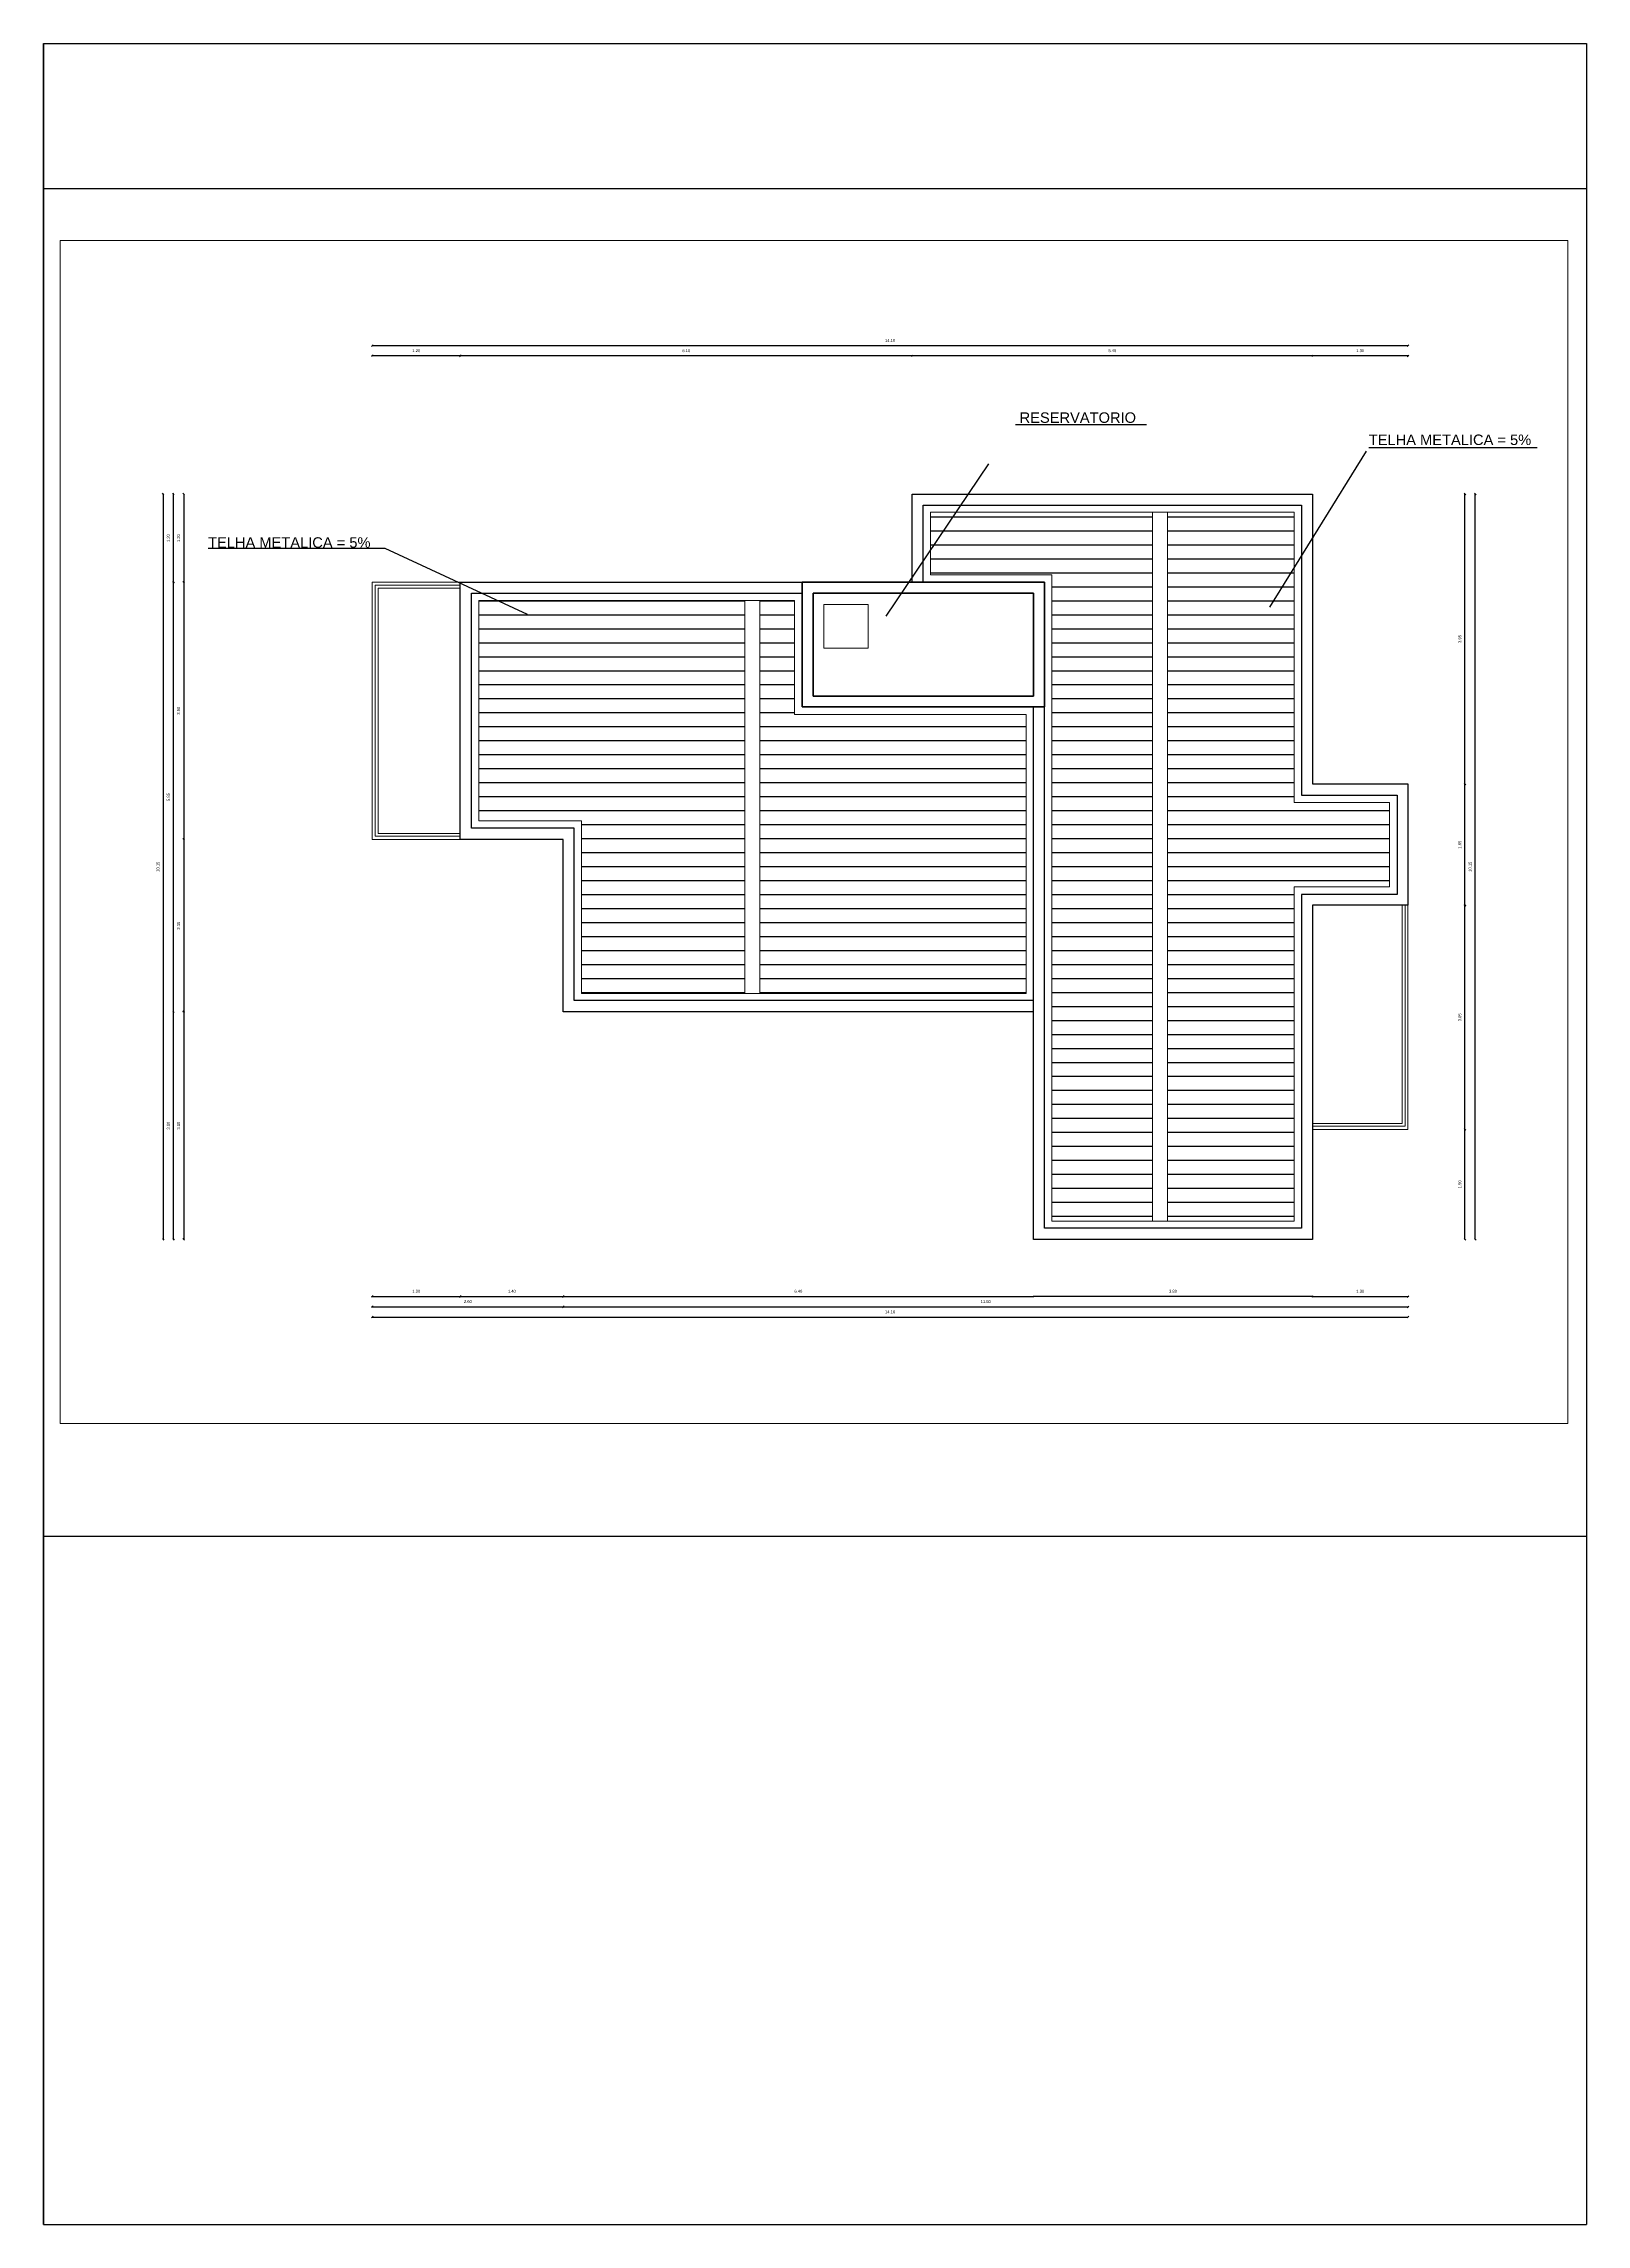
# Paper-space layout 'Layout1' of a CAD drawing. Header units: metres, sheet in millimetres. Extents: x 219 to 429, y -45 to 252.
# The model-space entities are those that its viewports show. They can reach past a viewport. Long polylines and large blocks are cut down to what shows.
import ezdxf

# ---------------------------------------------------------------- set-up
doc = ezdxf.new("R2010")
doc.units = ezdxf.units.M
doc.linetypes.add('DASHED2', pattern=[0.375, 0.25, -0.125])
doc.layers.get('0').update_dxf_attribs({"linetype": 'DASHED2'})
for name, color, linetype in [('01', 7, 'Continuous'), ('05-esquadria vista', 5, 'Continuous'), ('17-viewport', 30, 'Continuous'), ('18-Textos', 7, 'Continuous'), ('ARQ - Cotas', 9, 'Continuous'), ('ARQ - Prancha', 7, 'Continuous'), ('COTA', 5, 'Continuous')]:
    doc.layers.add(name, color=color, linetype=linetype)
doc.styles.add('ISA', font='stylu.ttf')
doc.styles.get("Standard").update_dxf_attribs({"font": 'arial.ttf'})
doc.dimstyles.new('ANAPAULA25', dxfattribs={"dimscale": 0, "dimtxt": 0.04, "dimasz": 0.02, "dimexe": 0.1, "dimexo": 0.4, "dimgap": 0.05, "dimtad": 1, "dimzin": 4, "dimdsep": 46, "dimtxsty": 'ISA', "dimblk": 'OBLIQUE', "dimcen": 0.03, "dimse1": 1, "dimse2": 1, "dimclrd": 256, "dimclrt": 256, "dimadec": 0, "dimazin": 0, "dimtfac": 1, "dimtmove": 2, "dimatfit": 3, "dimldrblk": 'OPEN30', "dimfxl": 0.1, "dimtolj": 1, "dimtzin": 0, "dimlwd": -1, "dimarcsym": 0})

# ---------------------------------------------------------------- blocks, each defined once
blk = doc.blocks.new('_Oblique')
at = {"color": 0, "linetype": 'ByBlock', "lineweight": -2}
blk.add_line((-0.5, -0.5), (0.5, 0.5), dxfattribs=at)
blk = doc.blocks.new('*D221')
at = {"layer": 'COTA', "ltscale": 1000, "transparency": 16777216}
blk.add_line((129.136, 5.193), (130.334, 5.193), dxfattribs=at)
at = {"layer": 'Defpoints', "color": 0, "ltscale": 1000, "transparency": 16777216}
for p in [(129.136, 11.419), (130.334, 11.419), (130.334, 5.193)]:
    blk.add_point(p, dxfattribs=at)
at = {"layer": 'COTA', "ltscale": 1000, "transparency": 16777216, "xscale": 0.02, "yscale": 0.02, "zscale": 0.02, "rotation": 180}
blk.add_blockref('_Oblique', (129.136, 5.193), dxfattribs=at)
at = {"layer": 'COTA', "ltscale": 1000, "transparency": 16777216, "xscale": 0.02, "yscale": 0.02, "zscale": 0.02}
blk.add_blockref('_Oblique', (130.334, 5.193), dxfattribs=at)
at = {"layer": 'COTA', "ltscale": 1000, "transparency": 16777216, "insert": (129.735, 5.264), "char_height": 0.04, "attachment_point": 5, "style": 'ISA'}
blk.add_mtext('\\A1;1.20', dxfattribs=at)
blk = doc.blocks.new('_Open30')
at = {"layer": 'ARQ - Cotas', "color": 0, "lineweight": -2}
for p, q in [((-1, 0.3), (0, 0)), ((0, 0), (-1, -0.3)), ((0, 0), (-1, 0))]:
    blk.add_line(p, q, dxfattribs=at)
blk = doc.blocks.new('*D222')
at = {"layer": 'COTA', "ltscale": 1000, "transparency": 16777216}
blk.add_line((130.334, 5.193), (131.736, 5.193), dxfattribs=at)
at = {"layer": 'Defpoints', "color": 0, "ltscale": 1000, "transparency": 16777216}
for p in [(130.334, 11.419), (131.736, 11.419), (131.736, 5.193)]:
    blk.add_point(p, dxfattribs=at)
at = {"layer": 'COTA', "ltscale": 1000, "transparency": 16777216, "xscale": 0.02, "yscale": 0.02, "zscale": 0.02, "rotation": 180}
blk.add_blockref('_Oblique', (130.334, 5.193), dxfattribs=at)
at = {"layer": 'COTA', "ltscale": 1000, "transparency": 16777216, "xscale": 0.02, "yscale": 0.02, "zscale": 0.02}
blk.add_blockref('_Oblique', (131.736, 5.193), dxfattribs=at)
at = {"layer": 'COTA', "ltscale": 1000, "transparency": 16777216, "insert": (131.035, 5.264), "char_height": 0.04, "attachment_point": 5, "style": 'ISA'}
blk.add_mtext('\\A1;1.40', dxfattribs=at)
blk = doc.blocks.new('*D223')
at = {"layer": 'COTA', "ltscale": 1000, "transparency": 16777216}
blk.add_line((131.736, 5.193), (138.137, 5.193), dxfattribs=at)
at = {"layer": 'Defpoints', "color": 0, "ltscale": 1000, "transparency": 16777216}
for p in [(131.736, 9.069), (138.137, 9.069), (138.137, 5.193)]:
    blk.add_point(p, dxfattribs=at)
at = {"layer": 'COTA', "ltscale": 1000, "transparency": 16777216, "xscale": 0.02, "yscale": 0.02, "zscale": 0.02, "rotation": 180}
blk.add_blockref('_Oblique', (131.736, 5.193), dxfattribs=at)
at = {"layer": 'COTA', "ltscale": 1000, "transparency": 16777216, "xscale": 0.02, "yscale": 0.02, "zscale": 0.02}
blk.add_blockref('_Oblique', (138.137, 5.193), dxfattribs=at)
at = {"layer": 'COTA', "ltscale": 1000, "transparency": 16777216, "insert": (134.936, 5.264), "char_height": 0.04, "attachment_point": 5, "style": 'ISA'}
blk.add_mtext('\\A1;6.40', dxfattribs=at)
blk = doc.blocks.new('*D224')
at = {"layer": 'COTA', "ltscale": 1000, "transparency": 16777216}
blk.add_line((141.934, 5.193), (138.137, 5.193), dxfattribs=at)
at = {"layer": 'Defpoints', "color": 0, "ltscale": 1000, "transparency": 16777216}
for p in [(138.137, 5.971), (141.934, 5.971), (138.137, 5.193)]:
    blk.add_point(p, dxfattribs=at)
at = {"layer": 'COTA', "ltscale": 1000, "transparency": 16777216, "xscale": 0.02, "yscale": 0.02, "zscale": 0.02, "rotation": 180}
blk.add_blockref('_Oblique', (138.137, 5.193), dxfattribs=at)
at = {"layer": 'COTA', "ltscale": 1000, "transparency": 16777216, "xscale": 0.02, "yscale": 0.02, "zscale": 0.02}
blk.add_blockref('_Oblique', (141.934, 5.193), dxfattribs=at)
at = {"layer": 'COTA', "ltscale": 1000, "transparency": 16777216, "insert": (140.035, 5.264), "char_height": 0.04, "attachment_point": 5, "style": 'ISA'}
blk.add_mtext('\\A1;3.80', dxfattribs=at)
blk = doc.blocks.new('*D225')
at = {"layer": 'COTA', "ltscale": 1000, "transparency": 16777216}
blk.add_line((141.934, 5.193), (143.234, 5.193), dxfattribs=at)
at = {"layer": 'Defpoints', "color": 0, "ltscale": 1000, "transparency": 16777216}
for p in [(141.934, 7.469), (143.234, 7.469), (143.234, 5.193)]:
    blk.add_point(p, dxfattribs=at)
at = {"layer": 'COTA', "ltscale": 1000, "transparency": 16777216, "xscale": 0.02, "yscale": 0.02, "zscale": 0.02, "rotation": 180}
blk.add_blockref('_Oblique', (141.934, 5.193), dxfattribs=at)
at = {"layer": 'COTA', "ltscale": 1000, "transparency": 16777216, "xscale": 0.02, "yscale": 0.02, "zscale": 0.02}
blk.add_blockref('_Oblique', (143.234, 5.193), dxfattribs=at)
at = {"layer": 'COTA', "ltscale": 1000, "transparency": 16777216, "insert": (142.584, 5.264), "char_height": 0.04, "attachment_point": 5, "style": 'ISA'}
blk.add_mtext('\\A1;1.30', dxfattribs=at)
blk = doc.blocks.new('*D226')
at = {"layer": 'COTA', "ltscale": 1000, "transparency": 16777216}
blk.add_line((129.136, 5.053), (131.736, 5.053), dxfattribs=at)
at = {"layer": 'Defpoints', "color": 0, "ltscale": 1000, "transparency": 16777216}
for p in [(129.136, 11.419), (131.736, 11.419), (131.736, 5.053)]:
    blk.add_point(p, dxfattribs=at)
at = {"layer": 'COTA', "ltscale": 1000, "transparency": 16777216, "xscale": 0.02, "yscale": 0.02, "zscale": 0.02, "rotation": 180}
blk.add_blockref('_Oblique', (129.136, 5.053), dxfattribs=at)
at = {"layer": 'COTA', "ltscale": 1000, "transparency": 16777216, "xscale": 0.02, "yscale": 0.02, "zscale": 0.02}
blk.add_blockref('_Oblique', (131.736, 5.053), dxfattribs=at)
at = {"layer": 'COTA', "ltscale": 1000, "transparency": 16777216, "insert": (130.436, 5.124), "char_height": 0.04, "attachment_point": 5, "style": 'ISA'}
blk.add_mtext('\\A1;2.60', dxfattribs=at)
blk = doc.blocks.new('*D227')
at = {"layer": 'COTA', "ltscale": 1000, "transparency": 16777216}
blk.add_line((131.736, 5.053), (143.234, 5.053), dxfattribs=at)
at = {"layer": 'Defpoints', "color": 0, "ltscale": 1000, "transparency": 16777216}
for p in [(131.736, 9.069), (143.234, 9.069), (143.234, 5.053)]:
    blk.add_point(p, dxfattribs=at)
at = {"layer": 'COTA', "ltscale": 1000, "transparency": 16777216, "xscale": 0.02, "yscale": 0.02, "zscale": 0.02, "rotation": 180}
blk.add_blockref('_Oblique', (131.736, 5.053), dxfattribs=at)
at = {"layer": 'COTA', "ltscale": 1000, "transparency": 16777216, "xscale": 0.02, "yscale": 0.02, "zscale": 0.02}
blk.add_blockref('_Oblique', (143.234, 5.053), dxfattribs=at)
at = {"layer": 'COTA', "ltscale": 1000, "transparency": 16777216, "insert": (137.485, 5.124), "char_height": 0.04, "attachment_point": 5, "style": 'ISA'}
blk.add_mtext('\\A1;11.50', dxfattribs=at)
blk = doc.blocks.new('*D228')
at = {"layer": 'COTA', "ltscale": 1000, "transparency": 16777216}
blk.add_line((129.136, 4.913), (143.234, 4.913), dxfattribs=at)
at = {"layer": 'Defpoints', "color": 0, "ltscale": 1000, "transparency": 16777216}
for p in [(129.136, 11.419), (143.234, 11.419), (143.234, 4.913)]:
    blk.add_point(p, dxfattribs=at)
at = {"layer": 'COTA', "ltscale": 1000, "transparency": 16777216, "xscale": 0.02, "yscale": 0.02, "zscale": 0.02, "rotation": 180}
blk.add_blockref('_Oblique', (129.136, 4.913), dxfattribs=at)
at = {"layer": 'COTA', "ltscale": 1000, "transparency": 16777216, "xscale": 0.02, "yscale": 0.02, "zscale": 0.02}
blk.add_blockref('_Oblique', (143.234, 4.913), dxfattribs=at)
at = {"layer": 'COTA', "ltscale": 1000, "transparency": 16777216, "insert": (136.185, 4.984), "char_height": 0.04, "attachment_point": 5, "style": 'ISA'}
blk.add_mtext('\\A1;14.10', dxfattribs=at)
blk = doc.blocks.new('*D229')
at = {"layer": 'COTA', "ltscale": 1000, "transparency": 16777216}
blk.add_line((144.01, 5.971), (144.01, 7.469), dxfattribs=at)
at = {"layer": 'Defpoints', "color": 0, "ltscale": 1000, "transparency": 16777216}
for p in [(141.934, 7.469), (144.01, 7.469), (141.934, 5.971)]:
    blk.add_point(p, dxfattribs=at)
at = {"layer": 'COTA', "ltscale": 1000, "transparency": 16777216, "xscale": 0.02, "yscale": 0.02, "zscale": 0.02}
for p, rotation in [((144.01, 7.469), 90), ((144.01, 5.971), 270)]:
    blk.add_blockref('_Oblique', p, dxfattribs=dict(at, rotation=rotation))
at = {"layer": 'COTA', "ltscale": 1000, "transparency": 16777216, "insert": (143.939, 6.72), "char_height": 0.04, "attachment_point": 5, "rotation": 90, "style": 'ISA'}
blk.add_mtext('\\A1;1.50', dxfattribs=at)
blk = doc.blocks.new('*D230')
at = {"layer": 'COTA', "ltscale": 1000, "transparency": 16777216}
blk.add_line((144.01, 7.469), (144.01, 10.522), dxfattribs=at)
at = {"layer": 'Defpoints', "color": 0, "ltscale": 1000, "transparency": 16777216}
for p in [(143.234, 10.522), (144.01, 10.522), (143.234, 7.469)]:
    blk.add_point(p, dxfattribs=at)
at = {"layer": 'COTA', "ltscale": 1000, "transparency": 16777216, "xscale": 0.02, "yscale": 0.02, "zscale": 0.02}
for p, rotation in [((144.01, 10.522), 90), ((144.01, 7.469), 270)]:
    blk.add_blockref('_Oblique', p, dxfattribs=dict(at, rotation=rotation))
at = {"layer": 'COTA', "ltscale": 1000, "transparency": 16777216, "insert": (143.939, 8.995), "char_height": 0.04, "attachment_point": 5, "rotation": 90, "style": 'ISA'}
blk.add_mtext('\\A1;3.05', dxfattribs=at)
blk = doc.blocks.new('*D231')
at = {"layer": 'COTA', "ltscale": 1000, "transparency": 16777216}
blk.add_line((144.01, 10.522), (144.01, 12.173), dxfattribs=at)
at = {"layer": 'Defpoints', "color": 0, "ltscale": 1000, "transparency": 16777216}
for p in [(143.234, 12.173), (144.01, 12.173), (143.234, 10.522)]:
    blk.add_point(p, dxfattribs=at)
at = {"layer": 'COTA', "ltscale": 1000, "transparency": 16777216, "xscale": 0.02, "yscale": 0.02, "zscale": 0.02}
for p, rotation in [((144.01, 12.173), 90), ((144.01, 10.522), 270)]:
    blk.add_blockref('_Oblique', p, dxfattribs=dict(at, rotation=rotation))
at = {"layer": 'COTA', "ltscale": 1000, "transparency": 16777216, "insert": (143.939, 11.347), "char_height": 0.04, "attachment_point": 5, "rotation": 90, "style": 'ISA'}
blk.add_mtext('\\A1;1.65', dxfattribs=at)
blk = doc.blocks.new('*D232')
at = {"layer": 'COTA', "ltscale": 1000, "transparency": 16777216}
blk.add_line((144.01, 12.173), (144.01, 16.122), dxfattribs=at)
at = {"layer": 'Defpoints', "color": 0, "ltscale": 1000, "transparency": 16777216}
for p in [(141.934, 16.122), (144.01, 16.122), (141.934, 12.173)]:
    blk.add_point(p, dxfattribs=at)
at = {"layer": 'COTA', "ltscale": 1000, "transparency": 16777216, "xscale": 0.02, "yscale": 0.02, "zscale": 0.02}
for p, rotation in [((144.01, 16.122), 90), ((144.01, 12.173), 270)]:
    blk.add_blockref('_Oblique', p, dxfattribs=dict(at, rotation=rotation))
at = {"layer": 'COTA', "ltscale": 1000, "transparency": 16777216, "insert": (143.939, 14.147), "char_height": 0.04, "attachment_point": 5, "rotation": 90, "style": 'ISA'}
blk.add_mtext('\\A1;3.95', dxfattribs=at)
blk = doc.blocks.new('*D233')
at = {"layer": 'COTA', "ltscale": 1000, "transparency": 16777216}
blk.add_line((144.15, 5.971), (144.15, 16.122), dxfattribs=at)
at = {"layer": 'Defpoints', "color": 0, "ltscale": 1000, "transparency": 16777216}
for p in [(141.934, 16.122), (144.15, 16.122), (141.934, 5.971)]:
    blk.add_point(p, dxfattribs=at)
at = {"layer": 'COTA', "ltscale": 1000, "transparency": 16777216, "xscale": 0.02, "yscale": 0.02, "zscale": 0.02}
for p, rotation in [((144.15, 16.122), 90), ((144.15, 5.971), 270)]:
    blk.add_blockref('_Oblique', p, dxfattribs=dict(at, rotation=rotation))
at = {"layer": 'COTA', "ltscale": 1000, "transparency": 16777216, "insert": (144.079, 11.046), "char_height": 0.04, "attachment_point": 5, "rotation": 90, "style": 'ISA'}
blk.add_mtext('\\A1;10.15', dxfattribs=at)
blk = doc.blocks.new('*D234')
at = {"layer": 'COTA', "ltscale": 1000, "transparency": 16777216}
blk.add_line((143.234, 18.003), (141.934, 18.003), dxfattribs=at)
at = {"layer": 'Defpoints', "color": 0, "ltscale": 1000, "transparency": 16777216}
for p in [(141.934, 18.003), (141.934, 12.173), (143.234, 12.173)]:
    blk.add_point(p, dxfattribs=at)
at = {"layer": 'COTA', "ltscale": 1000, "transparency": 16777216, "xscale": 0.02, "yscale": 0.02, "zscale": 0.02, "rotation": 180}
blk.add_blockref('_Oblique', (141.934, 18.003), dxfattribs=at)
at = {"layer": 'COTA', "ltscale": 1000, "transparency": 16777216, "xscale": 0.02, "yscale": 0.02, "zscale": 0.02}
blk.add_blockref('_Oblique', (143.234, 18.003), dxfattribs=at)
at = {"layer": 'COTA', "ltscale": 1000, "transparency": 16777216, "insert": (142.584, 18.074), "char_height": 0.04, "attachment_point": 5, "style": 'ISA'}
blk.add_mtext('\\A1;1.30', dxfattribs=at)
blk = doc.blocks.new('*D235')
at = {"layer": 'COTA', "ltscale": 1000, "transparency": 16777216}
blk.add_line((141.934, 18.003), (136.486, 18.003), dxfattribs=at)
at = {"layer": 'Defpoints', "color": 0, "ltscale": 1000, "transparency": 16777216}
for p in [(136.486, 18.003), (136.486, 16.122), (141.934, 16.122)]:
    blk.add_point(p, dxfattribs=at)
at = {"layer": 'COTA', "ltscale": 1000, "transparency": 16777216, "xscale": 0.02, "yscale": 0.02, "zscale": 0.02, "rotation": 180}
blk.add_blockref('_Oblique', (136.486, 18.003), dxfattribs=at)
at = {"layer": 'COTA', "ltscale": 1000, "transparency": 16777216, "xscale": 0.02, "yscale": 0.02, "zscale": 0.02}
blk.add_blockref('_Oblique', (141.934, 18.003), dxfattribs=at)
at = {"layer": 'COTA', "ltscale": 1000, "transparency": 16777216, "insert": (139.21, 18.074), "char_height": 0.04, "attachment_point": 5, "style": 'ISA'}
blk.add_mtext('\\A1;5.45', dxfattribs=at)
blk = doc.blocks.new('*D236')
at = {"layer": 'COTA', "ltscale": 1000, "transparency": 16777216}
blk.add_line((136.486, 18.003), (130.334, 18.003), dxfattribs=at)
at = {"layer": 'Defpoints', "color": 0, "ltscale": 1000, "transparency": 16777216}
for p in [(130.334, 18.003), (130.334, 14.92), (136.486, 14.92)]:
    blk.add_point(p, dxfattribs=at)
at = {"layer": 'COTA', "ltscale": 1000, "transparency": 16777216, "xscale": 0.02, "yscale": 0.02, "zscale": 0.02, "rotation": 180}
blk.add_blockref('_Oblique', (130.334, 18.003), dxfattribs=at)
at = {"layer": 'COTA', "ltscale": 1000, "transparency": 16777216, "xscale": 0.02, "yscale": 0.02, "zscale": 0.02}
blk.add_blockref('_Oblique', (136.486, 18.003), dxfattribs=at)
at = {"layer": 'COTA', "ltscale": 1000, "transparency": 16777216, "insert": (133.41, 18.074), "char_height": 0.04, "attachment_point": 5, "style": 'ISA'}
blk.add_mtext('\\A1;6.15', dxfattribs=at)
blk = doc.blocks.new('*D237')
at = {"layer": 'COTA', "ltscale": 1000, "transparency": 16777216}
blk.add_line((130.334, 18.003), (129.136, 18.003), dxfattribs=at)
at = {"layer": 'Defpoints', "color": 0, "ltscale": 1000, "transparency": 16777216}
for p in [(129.136, 18.003), (129.136, 14.92), (130.334, 14.92)]:
    blk.add_point(p, dxfattribs=at)
at = {"layer": 'COTA', "ltscale": 1000, "transparency": 16777216, "xscale": 0.02, "yscale": 0.02, "zscale": 0.02, "rotation": 180}
blk.add_blockref('_Oblique', (129.136, 18.003), dxfattribs=at)
at = {"layer": 'COTA', "ltscale": 1000, "transparency": 16777216, "xscale": 0.02, "yscale": 0.02, "zscale": 0.02}
blk.add_blockref('_Oblique', (130.334, 18.003), dxfattribs=at)
at = {"layer": 'COTA', "ltscale": 1000, "transparency": 16777216, "insert": (129.735, 18.074), "char_height": 0.04, "attachment_point": 5, "style": 'ISA'}
blk.add_mtext('\\A1;1.20', dxfattribs=at)
blk = doc.blocks.new('*D238')
at = {"layer": 'COTA', "ltscale": 1000, "transparency": 16777216}
blk.add_line((129.136, 18.143), (143.234, 18.143), dxfattribs=at)
at = {"layer": 'Defpoints', "color": 0, "ltscale": 1000, "transparency": 16777216}
for p in [(143.234, 18.143), (129.136, 11.419), (143.234, 11.419)]:
    blk.add_point(p, dxfattribs=at)
at = {"layer": 'COTA', "ltscale": 1000, "transparency": 16777216, "xscale": 0.02, "yscale": 0.02, "zscale": 0.02, "rotation": 180}
blk.add_blockref('_Oblique', (129.136, 18.143), dxfattribs=at)
at = {"layer": 'COTA', "ltscale": 1000, "transparency": 16777216, "xscale": 0.02, "yscale": 0.02, "zscale": 0.02}
blk.add_blockref('_Oblique', (143.234, 18.143), dxfattribs=at)
at = {"layer": 'COTA', "ltscale": 1000, "transparency": 16777216, "insert": (136.185, 18.214), "char_height": 0.04, "attachment_point": 5, "style": 'ISA'}
blk.add_mtext('\\A1;14.10', dxfattribs=at)
blk = doc.blocks.new('*D239')
at = {"layer": 'COTA', "ltscale": 1000, "transparency": 16777216}
blk.add_line((126.569, 16.122), (126.569, 14.92), dxfattribs=at)
at = {"layer": 'Defpoints', "color": 0, "ltscale": 1000, "transparency": 16777216}
for p in [(136.486, 16.122), (126.569, 14.92), (136.486, 14.92)]:
    blk.add_point(p, dxfattribs=at)
at = {"layer": 'COTA', "ltscale": 1000, "transparency": 16777216, "xscale": 0.02, "yscale": 0.02, "zscale": 0.02}
for p, rotation in [((126.569, 16.122), 90), ((126.569, 14.92), 270)]:
    blk.add_blockref('_Oblique', p, dxfattribs=dict(at, rotation=rotation))
at = {"layer": 'COTA', "ltscale": 1000, "transparency": 16777216, "insert": (126.499, 15.521), "char_height": 0.04, "attachment_point": 5, "rotation": 90, "style": 'ISA'}
blk.add_mtext('\\A1;1.20', dxfattribs=at)
blk = doc.blocks.new('*D240')
at = {"layer": 'COTA', "ltscale": 1000, "transparency": 16777216}
blk.add_line((126.569, 14.92), (126.569, 11.419), dxfattribs=at)
at = {"layer": 'Defpoints', "color": 0, "ltscale": 1000, "transparency": 16777216}
for p in [(129.136, 14.92), (126.569, 11.419), (129.136, 11.419)]:
    blk.add_point(p, dxfattribs=at)
at = {"layer": 'COTA', "ltscale": 1000, "transparency": 16777216, "xscale": 0.02, "yscale": 0.02, "zscale": 0.02}
for p, rotation in [((126.569, 14.92), 90), ((126.569, 11.419), 270)]:
    blk.add_blockref('_Oblique', p, dxfattribs=dict(at, rotation=rotation))
at = {"layer": 'COTA', "ltscale": 1000, "transparency": 16777216, "insert": (126.498, 13.17), "char_height": 0.04, "attachment_point": 5, "rotation": 90, "style": 'ISA'}
blk.add_mtext('\\A1;3.50', dxfattribs=at)
blk = doc.blocks.new('*D241')
at = {"layer": 'COTA', "ltscale": 1000, "transparency": 16777216}
blk.add_line((126.569, 11.419), (126.569, 9.069), dxfattribs=at)
at = {"layer": 'Defpoints', "color": 0, "ltscale": 1000, "transparency": 16777216}
for p in [(131.736, 11.419), (126.569, 9.069), (131.736, 9.069)]:
    blk.add_point(p, dxfattribs=at)
at = {"layer": 'COTA', "ltscale": 1000, "transparency": 16777216, "xscale": 0.02, "yscale": 0.02, "zscale": 0.02}
for p, rotation in [((126.569, 11.419), 90), ((126.569, 9.069), 270)]:
    blk.add_blockref('_Oblique', p, dxfattribs=dict(at, rotation=rotation))
at = {"layer": 'COTA', "ltscale": 1000, "transparency": 16777216, "insert": (126.499, 10.244), "char_height": 0.04, "attachment_point": 5, "rotation": 90, "style": 'ISA'}
blk.add_mtext('\\A1;2.35', dxfattribs=at)
blk = doc.blocks.new('*D242')
at = {"layer": 'COTA', "ltscale": 1000, "transparency": 16777216}
blk.add_line((126.569, 9.069), (126.569, 5.971), dxfattribs=at)
at = {"layer": 'Defpoints', "color": 0, "ltscale": 1000, "transparency": 16777216}
for p in [(138.137, 9.069), (126.569, 5.971), (138.137, 5.971)]:
    blk.add_point(p, dxfattribs=at)
at = {"layer": 'COTA', "ltscale": 1000, "transparency": 16777216, "xscale": 0.02, "yscale": 0.02, "zscale": 0.02}
for p, rotation in [((126.569, 9.069), 90), ((126.569, 5.971), 270)]:
    blk.add_blockref('_Oblique', p, dxfattribs=dict(at, rotation=rotation))
at = {"layer": 'COTA', "ltscale": 1000, "transparency": 16777216, "insert": (126.499, 7.52), "char_height": 0.04, "attachment_point": 5, "rotation": 90, "style": 'ISA'}
blk.add_mtext('\\A1;3.10', dxfattribs=at)
blk = doc.blocks.new('*D243')
at = {"layer": 'COTA', "ltscale": 1000, "transparency": 16777216}
blk.add_line((126.429, 5.971), (126.429, 9.069), dxfattribs=at)
at = {"layer": 'Defpoints', "color": 0, "ltscale": 1000, "transparency": 16777216}
for p in [(126.429, 9.069), (138.137, 9.069), (138.137, 5.971)]:
    blk.add_point(p, dxfattribs=at)
at = {"layer": 'COTA', "ltscale": 1000, "transparency": 16777216, "xscale": 0.02, "yscale": 0.02, "zscale": 0.02}
for p, rotation in [((126.429, 9.069), 90), ((126.429, 5.971), 270)]:
    blk.add_blockref('_Oblique', p, dxfattribs=dict(at, rotation=rotation))
at = {"layer": 'COTA', "ltscale": 1000, "transparency": 16777216, "insert": (126.359, 7.52), "char_height": 0.04, "attachment_point": 5, "rotation": 90, "style": 'ISA'}
blk.add_mtext('\\A1;3.10', dxfattribs=at)
blk = doc.blocks.new('*D244')
at = {"layer": 'COTA', "ltscale": 1000, "transparency": 16777216}
blk.add_line((126.429, 9.069), (126.429, 14.92), dxfattribs=at)
at = {"layer": 'Defpoints', "color": 0, "ltscale": 1000, "transparency": 16777216}
for p in [(126.429, 14.92), (131.736, 14.92), (131.736, 9.069)]:
    blk.add_point(p, dxfattribs=at)
at = {"layer": 'COTA', "ltscale": 1000, "transparency": 16777216, "xscale": 0.02, "yscale": 0.02, "zscale": 0.02}
for p, rotation in [((126.429, 14.92), 90), ((126.429, 9.069), 270)]:
    blk.add_blockref('_Oblique', p, dxfattribs=dict(at, rotation=rotation))
at = {"layer": 'COTA', "ltscale": 1000, "transparency": 16777216, "insert": (126.359, 11.995), "char_height": 0.04, "attachment_point": 5, "rotation": 90, "style": 'ISA'}
blk.add_mtext('\\A1;5.85', dxfattribs=at)
blk = doc.blocks.new('*D245')
at = {"layer": 'COTA', "ltscale": 1000, "transparency": 16777216}
blk.add_line((126.429, 14.92), (126.429, 16.122), dxfattribs=at)
at = {"layer": 'Defpoints', "color": 0, "ltscale": 1000, "transparency": 16777216}
for p in [(126.429, 16.122), (136.486, 16.122), (136.486, 14.92)]:
    blk.add_point(p, dxfattribs=at)
at = {"layer": 'COTA', "ltscale": 1000, "transparency": 16777216, "xscale": 0.02, "yscale": 0.02, "zscale": 0.02}
for p, rotation in [((126.429, 16.122), 90), ((126.429, 14.92), 270)]:
    blk.add_blockref('_Oblique', p, dxfattribs=dict(at, rotation=rotation))
at = {"layer": 'COTA', "ltscale": 1000, "transparency": 16777216, "insert": (126.359, 15.521), "char_height": 0.04, "attachment_point": 5, "rotation": 90, "style": 'ISA'}
blk.add_mtext('\\A1;1.20', dxfattribs=at)
blk = doc.blocks.new('*D246')
at = {"layer": 'COTA', "ltscale": 1000, "transparency": 16777216}
blk.add_line((126.289, 16.122), (126.289, 5.971), dxfattribs=at)
at = {"layer": 'Defpoints', "color": 0, "ltscale": 1000, "transparency": 16777216}
for p in [(136.486, 16.122), (126.289, 5.971), (138.137, 5.971)]:
    blk.add_point(p, dxfattribs=at)
at = {"layer": 'COTA', "ltscale": 1000, "transparency": 16777216, "xscale": 0.02, "yscale": 0.02, "zscale": 0.02}
for p, rotation in [((126.289, 16.122), 90), ((126.289, 5.971), 270)]:
    blk.add_blockref('_Oblique', p, dxfattribs=dict(at, rotation=rotation))
at = {"layer": 'COTA', "ltscale": 1000, "transparency": 16777216, "insert": (126.218, 11.046), "char_height": 0.04, "attachment_point": 5, "rotation": 90, "style": 'ISA'}
blk.add_mtext('\\A1;10.15', dxfattribs=at)

msp = doc.modelspace()

# ---------------------------------------------------------------- hatches: boundary and pattern name
at = {"ltscale": 1000}
h = msp.add_hatch(dxfattribs=at)
h.set_pattern_fill('ANSI31', color=8, scale=0.06, angle=135)
h.paths.add_polyline_path([(134.208, 14.67), (130.584, 14.67), (130.584, 11.669), (131.985, 11.669), (131.985, 9.319), (134.208, 9.319)])
h.paths.add_polyline_path([(138.035, 13.121), (134.885, 13.121), (134.885, 14.67), (134.411, 14.67), (134.411, 9.319), (138.035, 9.319)])
h.paths.add_polyline_path([(139.758, 15.873), (136.735, 15.873), (136.735, 15.022), (138.386, 15.022), (138.386, 6.22), (139.758, 6.22)])
h.paths.add_polyline_path([(141.684, 15.873), (139.961, 15.873), (139.961, 6.22), (141.684, 6.22), (141.684, 10.771), (142.984, 10.771), (142.984, 11.923), (141.684, 11.923)])

# ---------------------------------------------------------------- linework, layer by layer
for p, q in [((136.133, 14.457), (137.89, 17.071)), ((137.89, 17.071), (139.673, 17.071)), ((141.352, 14.581), (142.7, 16.757)), ((142.7, 16.757), (144.991, 16.757)), ((126.9, 15.383), (129.306, 15.383)), ((129.306, 15.383), (131.244, 14.485))]:
    msp.add_line(p, q, dxfattribs=at)
at = {"layer": '01', "lineweight": 30}
for p, q in [((136.486, 14.92), (136.486, 16.122)), ((136.486, 16.122), (141.934, 16.122)), ((141.934, 16.122), (141.934, 12.173)), ((136.634, 14.92), (136.634, 15.97)), ((136.634, 15.97), (141.786, 15.97)), ((141.786, 15.97), (141.786, 12.02)), ((130.334, 11.419), (130.334, 14.92)), ((130.334, 14.92), (134.987, 14.92)), ((130.487, 11.571), (130.487, 14.772)), ((130.487, 14.772), (134.987, 14.772)), ((138.137, 5.971), (138.137, 13.222)), ((138.285, 6.123), (138.285, 13.222)), ((141.786, 12.02), (143.085, 12.02)), ((141.934, 12.173), (143.234, 12.173)), ((143.085, 12.02), (143.085, 10.67)), ((143.234, 12.173), (143.234, 10.522)), ((131.736, 11.419), (130.334, 11.419)), ((131.884, 11.571), (130.487, 11.571)), ((131.736, 9.069), (131.736, 11.419)), ((131.884, 9.222), (131.884, 11.571)), ((143.085, 10.67), (141.786, 10.67)), ((141.786, 10.67), (141.786, 6.123)), ((143.234, 10.522), (141.934, 10.522)), ((141.934, 10.522), (141.934, 5.971)), ((138.137, 9.222), (131.884, 9.222)), ((138.137, 9.069), (131.736, 9.069)), ((141.934, 5.971), (138.137, 5.971)), ((141.786, 6.123), (138.285, 6.123))]:
    msp.add_line(p, q, dxfattribs=at)
at = {"layer": '01', "lineweight": 18}
for p, q in [((136.735, 15.022), (136.735, 15.873)), ((136.735, 15.873), (141.684, 15.873)), ((139.758, 6.22), (139.758, 15.873)), ((139.961, 6.22), (139.961, 15.873)), ((141.684, 15.873), (141.684, 11.923)), ((138.386, 15.022), (136.735, 15.022)), ((138.386, 6.22), (138.386, 15.022)), ((130.584, 11.669), (130.584, 14.67)), ((130.584, 14.67), (134.885, 14.67)), ((134.208, 9.319), (134.208, 14.67)), ((134.411, 9.319), (134.411, 14.67)), ((134.885, 14.67), (134.885, 13.121)), ((135.884, 14.619), (135.283, 14.619)), ((135.283, 14.619), (135.283, 14.023)), ((135.884, 14.023), (135.884, 14.619)), ((135.283, 14.023), (135.884, 14.023)), ((134.885, 13.121), (138.035, 13.121)), ((138.035, 13.121), (138.035, 9.319)), ((141.684, 11.923), (142.984, 11.923)), ((142.984, 11.923), (142.984, 10.771)), ((131.985, 11.669), (130.584, 11.669)), ((131.985, 9.319), (131.985, 11.669)), ((142.984, 10.771), (141.684, 10.771)), ((141.684, 10.771), (141.684, 6.22)), ((138.035, 9.319), (131.985, 9.319)), ((141.684, 6.22), (138.386, 6.22))]:
    msp.add_line(p, q, dxfattribs=at)
at = {"layer": '01', "lineweight": 9}
for p, q in [((130.334, 14.92), (129.136, 14.92)), ((129.136, 14.92), (129.136, 11.419)), ((130.334, 14.882), (129.174, 14.882)), ((129.174, 14.882), (129.174, 11.461)), ((130.334, 14.84), (129.217, 14.84)), ((129.217, 14.84), (129.217, 11.499)), ((129.136, 11.419), (130.334, 11.419)), ((129.174, 11.461), (130.334, 11.461)), ((129.217, 11.499), (130.334, 11.499)), ((143.153, 10.522), (143.153, 7.55)), ((143.195, 10.522), (143.195, 7.512)), ((143.234, 10.522), (143.234, 7.469)), ((143.153, 7.55), (141.934, 7.55)), ((143.195, 7.512), (141.934, 7.512)), ((143.234, 7.469), (141.934, 7.469))]:
    msp.add_line(p, q, dxfattribs=at)
at = {"layer": '01', "lineweight": 40}
for p, q in [((134.987, 14.92), (138.285, 14.92)), ((134.987, 13.222), (134.987, 14.92)), ((138.285, 14.92), (138.285, 13.222)), ((135.135, 14.772), (138.137, 14.772)), ((135.135, 13.371), (135.135, 14.772)), ((138.137, 14.772), (138.137, 13.371)), ((138.137, 13.371), (135.135, 13.371)), ((138.285, 13.222), (134.987, 13.222))]:
    msp.add_line(p, q, dxfattribs=at)

# ---------------------------------------------------------------- texts
at = {"layer": '18-Textos', "color": 0, "ltscale": 1000, "char_height": 0.1428, "attachment_point": 1}
for s, insert in [('\\pxql;RESERVATORIO', (137.947, 17.234)), ('\\pxql;TELHA METALICA = 5%', (142.7, 16.932)), ('\\pxql;TELHA METALICA = 5%', (126.9, 15.533))]:
    msp.add_mtext_dynamic_manual_height_columns(s, width=4.16165, gutter_width=12.5, heights=[0.137], dxfattribs=dict(at, insert=insert))

# ---------------------------------------------------------------- dimensions: what is measured, and where the dimension line sits
at = {"layer": 'COTA', "ltscale": 1000}
for base, p1, p2, picture, middle in [((143.234, 18.143), (129.136, 11.419), (143.234, 11.419), '*D238', (136.185, 18.214)), ((129.136, 18.003), (130.334, 14.92), (129.136, 14.92), '*D237', (129.735, 18.074)), ((130.334, 18.003), (136.486, 14.92), (130.334, 14.92), '*D236', (133.41, 18.074)), ((136.486, 18.003), (141.934, 16.122), (136.486, 16.122), '*D235', (139.21, 18.074)), ((141.934, 18.003), (143.234, 12.173), (141.934, 12.173), '*D234', (142.584, 18.074)), ((130.334, 5.193), (129.136, 11.419), (130.334, 11.419), '*D221', (129.735, 5.264)), ((131.736, 5.053), (129.136, 11.419), (131.736, 11.419), '*D226', (130.436, 5.124)), ((143.234, 4.913), (129.136, 11.419), (143.234, 11.419), '*D228', (136.185, 4.984)), ((131.736, 5.193), (130.334, 11.419), (131.736, 11.419), '*D222', (131.035, 5.264)), ((138.137, 5.193), (131.736, 9.069), (138.137, 9.069), '*D223', (134.936, 5.264)), ((143.234, 5.053), (131.736, 9.069), (143.234, 9.069), '*D227', (137.485, 5.124)), ((143.234, 5.193), (141.934, 7.469), (143.234, 7.469), '*D225', (142.584, 5.264)), ((138.137, 5.193), (141.934, 5.971), (138.137, 5.971), '*D224', (140.035, 5.264))]:
    dim = msp.add_linear_dim(base=base, p1=p1, p2=p2, dimstyle='ANAPAULA25', override={"dimscale": 1}, dxfattribs=at)
    dim.commit()
    dim.dimension.update_dxf_attribs({"geometry": picture, "text_midpoint": middle})
for base, p1, p2, picture, middle in [((126.289, 5.971), (136.486, 16.122), (138.137, 5.971), '*D246', (126.218, 11.046)), ((126.429, 16.122), (136.486, 14.92), (136.486, 16.122), '*D245', (126.359, 15.521)), ((126.569, 14.92), (136.486, 16.122), (136.486, 14.92), '*D239', (126.499, 15.521)), ((144.01, 16.122), (141.934, 12.173), (141.934, 16.122), '*D232', (143.939, 14.147)), ((144.15, 16.122), (141.934, 5.971), (141.934, 16.122), '*D233', (144.079, 11.046)), ((126.429, 14.92), (131.736, 9.069), (131.736, 14.92), '*D244', (126.359, 11.995)), ((126.569, 11.419), (129.136, 14.92), (129.136, 11.419), '*D240', (126.498, 13.17)), ((144.01, 12.173), (143.234, 10.522), (143.234, 12.173), '*D231', (143.939, 11.347)), ((126.569, 9.069), (131.736, 11.419), (131.736, 9.069), '*D241', (126.499, 10.244)), ((144.01, 10.522), (143.234, 7.469), (143.234, 10.522), '*D230', (143.939, 8.995)), ((126.429, 9.069), (138.137, 5.971), (138.137, 9.069), '*D243', (126.359, 7.52)), ((126.569, 5.971), (138.137, 9.069), (138.137, 5.971), '*D242', (126.499, 7.52)), ((144.01, 7.469), (141.934, 5.971), (141.934, 7.469), '*D229', (143.939, 6.72))]:
    dim = msp.add_linear_dim(base=base, p1=p1, p2=p2, angle=90, dimstyle='ANAPAULA25', override={"dimscale": 1}, dxfattribs=at)
    dim.commit()
    dim.dimension.update_dxf_attribs({"geometry": picture, "text_midpoint": middle})

psp = doc.layouts.get("Layout1")

# ---------------------------------------------------------------- linework, layer by layer
at = {"layer": '05-esquadria vista', "ltscale": 1000}
for p, q in [((218.94, 231.8), (428.94, 231.8)), ((218.94, 48.28), (428.94, 48.28))]:
    psp.add_line(p, q, dxfattribs=at)
at = {"layer": 'ARQ - Prancha', "color": 5, "ltscale": 0.2}
for p, q in [((218.94, 251.55), (218.94, -45.45)), ((218.94, 251.55), (218.94, -45.45)), ((218.94, 251.55), (218.94, -45.45)), ((428.94, 251.55), (428.94, -45.45)), ((218.94, -45.45), (428.94, -45.45))]:
    psp.add_line(p, q, dxfattribs=at)
psp.add_lwpolyline([(218.94, -45.45), (218.94, 251.55), (428.94, 251.55)], dxfattribs=at)

# ---------------------------------------------------------------- viewports
at = {"layer": '17-viewport'}
psp.add_viewport(center=(323.8, 144.17), size=(205.21, 161.1359), view_center_point=(135.148, 11.518), view_height=16.11359, dxfattribs=at)

doc.saveas('drawing.dxf')
